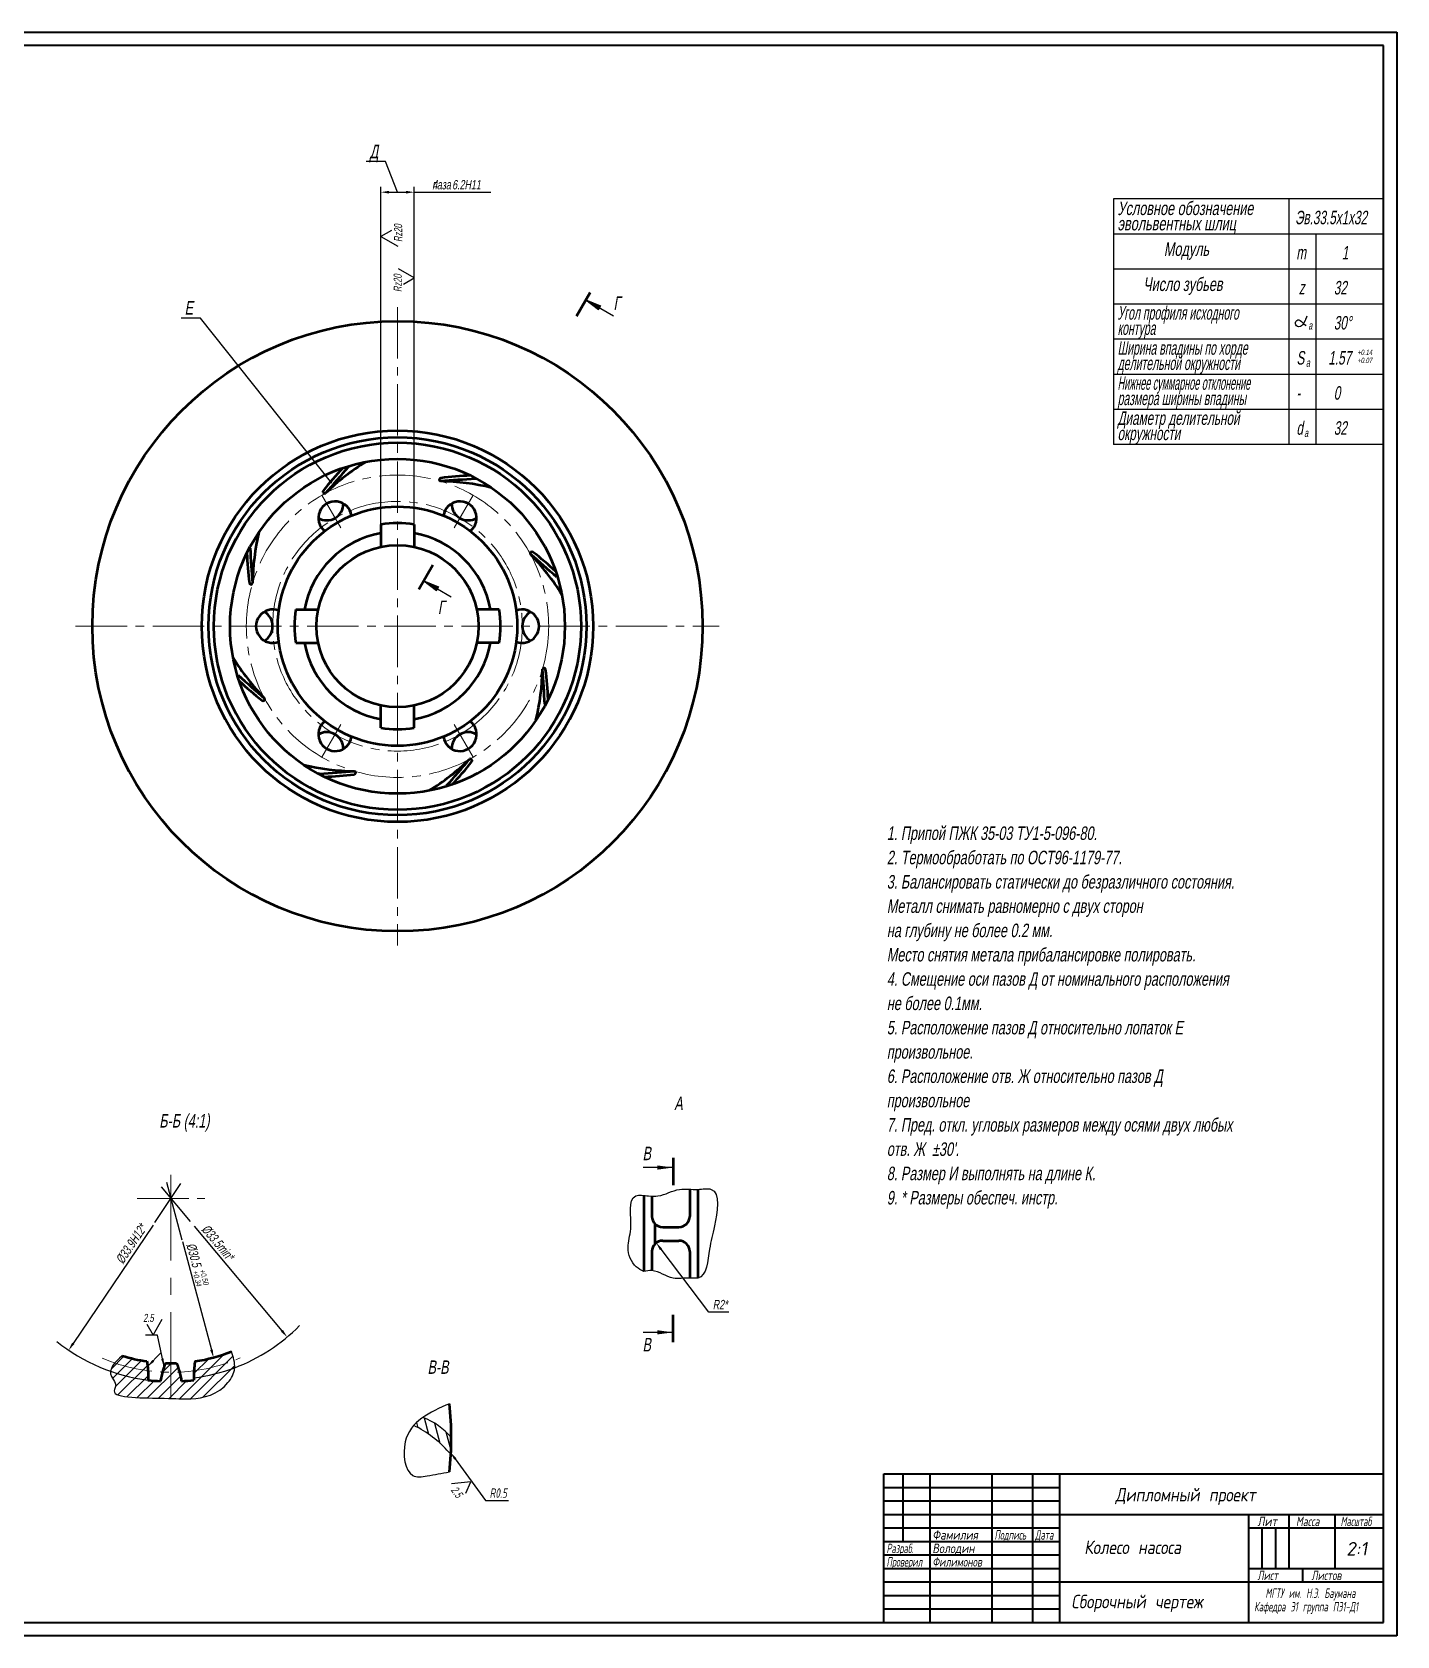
# Model space of a CAD drawing. Header units: millimetres. Extents: x 155 to 2756, y -275 to 1324.
# Drawn here: x 490 to 995, y 730 to 1324 of the extents above; entities that cross this region are included whole.
import ezdxf

# ---------------------------------------------------------------- set-up
doc = ezdxf.new("R2010")
doc.units = ezdxf.units.MM
doc.header["$PDMODE"] = 35
doc.header["$PDSIZE"] = -30
doc.linetypes.add('CENTER', pattern=[50.800000000000004, 31.75, -6.35, 6.35, -6.35])
doc.linetypes.add('CENTER2', pattern=[28.575000000000003, 19.05, -3.175, 3.175, -3.175])
doc.layers.get('0').update_dxf_attribs({"lineweight": 50})
for name, color, linetype, lineweight in [('1', 1, 'CENTER2', 20), ('Layer1', 1, 'CENTER', 20), ('Layer2', 152, 'Continuous', 25), ('Рамка', 52, 'Continuous', 35), ('Текст', 242, 'Continuous', 25)]:
    doc.layers.add(name, color=color, linetype=linetype, lineweight=lineweight)
doc.styles.add('3.5', font='txt.shx', dxfattribs={"width": 0.7, "oblique": 10, "height": 3.5})
doc.styles.add('5', font='txt.shx', dxfattribs={"width": 0.8, "oblique": 10, "height": 5})
doc.styles.add('ST_5', font='w_russin.shx', dxfattribs={"width": 0.7, "oblique": 10, "height": 5})
doc.dimstyles.new('STANDARD(1 1)', dxfattribs={"dimscale": 0, "dimtxt": 3.5, "dimasz": 3, "dimexe": 2, "dimexo": 0, "dimgap": 1, "dimtad": 1, "dimdec": 1, "dimzin": 9, "dimdsep": 46, "dimtxsty": '3.5', "dimcen": 2.5, "dimclrd": 256, "dimclre": 256, "dimclrt": 256, "dimaunit": 1, "dimadec": 0, "dimazin": 0, "dimtfac": 1, "dimtdec": 1, "dimtmove": 0, "dimatfit": 3, "dimfxl": 0, "dimtolj": 1, "dimtzin": 1, "dimarcsym": 0})
doc.dimstyles.new('STANDARD(1 1)$3', dxfattribs={"dimscale": 0, "dimtxt": 3.5, "dimasz": 3, "dimexe": 2, "dimexo": 0, "dimgap": 1, "dimtad": 1, "dimdec": 1, "dimzin": 9, "dimdsep": 46, "dimtxsty": '3.5', "dimcen": 2.5, "dimclrd": 256, "dimclre": 256, "dimclrt": 256, "dimaunit": 1, "dimadec": 0, "dimazin": 0, "dimtfac": 1, "dimtdec": 1, "dimtofl": 0, "dimtmove": 0, "dimatfit": 3, "dimfxl": 0, "dimtolj": 1, "dimtzin": 1, "dimarcsym": 0})
doc.dimstyles.new('STANDARD(1 1)$4', dxfattribs={"dimscale": 0, "dimtxt": 3.5, "dimasz": 3, "dimexe": 2, "dimexo": 0, "dimgap": 1, "dimtad": 1, "dimtoh": 1, "dimdec": 1, "dimzin": 9, "dimdsep": 46, "dimtxsty": '3.5', "dimcen": 2.5, "dimclrd": 256, "dimclre": 256, "dimclrt": 256, "dimaunit": 1, "dimadec": 0, "dimazin": 0, "dimtfac": 1, "dimtdec": 1, "dimtofl": 0, "dimtmove": 0, "dimatfit": 2, "dimfxl": 0, "dimtolj": 1, "dimtzin": 1, "dimarcsym": 0})

# ---------------------------------------------------------------- blocks, each defined once
blk = doc.blocks.new('*D65')
at = {"layer": 'Defpoints', "color": 0}
for p in [(644.3737741120949, 798.5867520892698), (644.6670872751708, 798.1818232209903)]:
    blk.add_point(p, dxfattribs=at)
at = {"layer": 'Layer2', "lineweight": -2}
for p, q in [((644.3737741120949, 798.5867520892698), (644.6670872751708, 798.1818232209903)), ((646.4269662536269, 795.7522500113116), (657.5958778436171, 780.3331850003099)), ((657.5958778436171, 780.3331850003099), (666.1546889427634, 780.3331850003099))]:
    blk.add_line(p, q, dxfattribs=at)
at = {"layer": 'Layer2'}
blk.add_solid([(646.8318951219067, 796.0455631743877), (646.0220373853472, 795.4589368482356), (644.6670872751708, 798.1818232209903)], dxfattribs=at)
at = {"layer": 'Layer2', "insert": (662.3752833931928, 783.0831850003116), "char_height": 3.5, "attachment_point": 5, "style": '3.5'}
blk.add_mtext('\\A1;R0.5', dxfattribs=at)
blk = doc.blocks.new('*D66')
at = {"layer": 'Defpoints', "color": 0}
for p in [(720.8271729349653, 875.748377424307), (723.2464781936335, 872.5629477726936)]:
    blk.add_point(p, dxfattribs=at)
at = {"layer": 'Layer2', "lineweight": -2}
for p, q in [((740.2936959583377, 850.1173664428346), (722.6416518789667, 873.3593051855969)), ((747.7726769004631, 850.1173664428346), (740.2936959583377, 850.1173664428346))]:
    blk.add_line(p, q, dxfattribs=at)
at = {"layer": 'Layer2'}
blk.add_solid([(723.0398305854184, 873.6617183429305), (722.243473172515, 873.0568920282633), (720.8271729349653, 875.748377424307)], dxfattribs=at)
at = {"layer": 'Layer2', "insert": (744.5331864294004, 852.8673664428345), "char_height": 3.5, "attachment_point": 5, "style": '3.5'}
blk.add_mtext('\\A1;{\\Fw_russin.shx;R2*}', dxfattribs=at)
blk = doc.blocks.new('*D67')
at = {"layer": 'Defpoints', "color": 0}
for p in [(498.0660207475985, 943.5609427986033), (584.1500229134953, 840.8694408566151)]:
    blk.add_point(p, dxfattribs=at)
at = {"layer": 'Layer2', "lineweight": -2}
blk.add_line((549.765690057001, 881.8872687394535), (582.2227691336617, 843.1685043329284), dxfattribs=at)
at = {"layer": 'Layer2'}
blk.add_solid([(582.6059463797139, 843.489713296234), (581.8395918876095, 842.8472953696228), (584.1500229134953, 840.8694408566151)], dxfattribs=at)
at = {"layer": 'Layer2', "insert": (558.4565506309848, 875.8004522308408), "char_height": 3.5, "attachment_point": 5, "rotation": 309.97235539769997, "style": '3.5'}
blk.add_mtext('\\A1;{\\Fw_russin.shx;%%c33.5min*}', dxfattribs=at)
blk = doc.blocks.new('*D68')
at = {"layer": 'Defpoints', "color": 0}
for p in [(579.0058674425438, 948.4343460187692), (503.2101762185489, 835.9960376364509)]:
    blk.add_point(p, dxfattribs=at)
at = {"layer": 'Layer2', "lineweight": -2}
blk.add_line((534.4565662827612, 882.3481611561305), (504.8870720420886, 838.48361083075), dxfattribs=at)
at = {"layer": 'Layer2'}
blk.add_solid([(504.4724765097054, 838.7630934680066), (505.3016675744717, 838.2041281934934), (503.2101762185489, 835.9960376364509)], dxfattribs=at)
at = {"layer": 'Layer2', "insert": (526.4155069009864, 875.3395422503587), "char_height": 3.5, "attachment_point": 5, "rotation": 56.01573025357935, "style": '3.5'}
blk.add_mtext('\\A1;{\\Fw_russin.shx;%%c33.9H12*}', dxfattribs=at)
blk = doc.blocks.new('*D69')
at = {"layer": 'Defpoints', "color": 0}
for p in [(525.3412631484229, 951.1423444879899), (556.8747805126702, 833.2880391672307)]:
    blk.add_point(p, dxfattribs=at)
at = {"layer": 'Layer2', "lineweight": -2}
blk.add_line((545.389382156581, 876.2139084558821), (556.0993661512543, 836.1860958554462), dxfattribs=at)
at = {"layer": 'Layer2'}
blk.add_solid([(556.5823755992902, 836.3153315823488), (555.6163567032185, 836.0568601285435), (556.8747805126702, 833.2880391672307)], dxfattribs=at)
at = {"layer": 'Layer2', "insert": (549.5752853002052, 871.2088623866869), "char_height": 3.5, "attachment_point": 5, "rotation": 284.9793829358775, "style": '3.5'}
blk.add_mtext('\\A1;{\\Fw_russin.shx;%%c30.5}', dxfattribs=at)
blk = doc.blocks.new('*D24')
at = {"layer": 'Defpoints', "color": 0}
for p in [(631.2144774844512, 1264.880419557222), (618.8144774844511, 1141.772748205144), (631.2144774844512, 1141.772748205144)]:
    blk.add_point(p, dxfattribs=at)
at = {"layer": 'Layer2', "lineweight": -2}
for p, q in [((618.8144774844511, 1141.772748205144), (618.8144774844511, 1266.880419557222)), ((631.2144774844512, 1141.772748205144), (631.2144774844512, 1266.880419557222)), ((621.8144774844511, 1264.880419557222), (628.2144774844512, 1264.880419557222)), ((631.2144774844512, 1264.880419557222), (659.6188221348255, 1264.880419557222))]:
    blk.add_line(p, q, dxfattribs=at)
at = {"layer": 'Layer2'}
for points in [[(621.8144774844511, 1265.380419557222), (621.8144774844511, 1264.380419557222), (618.8144774844511, 1264.880419557222)], [(628.2144774844512, 1265.380419557222), (628.2144774844512, 1264.380419557222), (631.2144774844512, 1264.880419557222)]]:
    blk.add_solid(points, dxfattribs=at)
at = {"layer": 'Layer2', "insert": (646.9166498096383, 1267.631594842648), "char_height": 3.5, "attachment_point": 5, "style": '3.5'}
blk.add_mtext('\\A1;{\\Fw_russin.shx;4  \\fTahoma|b0|i0|c0|p32;   \\Fw_russin.shx; 6.2H11}', dxfattribs=at)

msp = doc.modelspace()

# ---------------------------------------------------------------- hatches: boundary and pattern name
at = {"layer": 'Layer2'}
h = msp.add_hatch(color=256, dxfattribs=at)
h.paths.add_polyline_path([(699.8642446359995, 1222.05813688309), (700.2566355614299, 1222.737777902365), (694.7913350063213, 1224.98698262336)])
h.paths.add_polyline_path([(699.4718537105693, 1221.378495863816), (699.8642446359995, 1222.05813688309), (694.7913350063211, 1224.986982623361)])
h = msp.add_hatch(color=256, dxfattribs=at)
h.paths.add_polyline_path([(634.7247335411025, 1120.94857704761), (639.7976431707809, 1118.019731307341), (640.1900340962111, 1118.699372326615)])
h.paths.add_polyline_path([(634.7247335411023, 1120.94857704761), (639.4052522453505, 1117.340090288066), (639.7976431707809, 1118.019731307341)])
h = msp.add_hatch(color=256, dxfattribs=at)
h.paths.add_polyline_path([(727.0661328482747, 903.6438829443712), (721.2084413677358, 903.6438829443714), (721.2084413677358, 902.8591010935111)])
h.paths.add_polyline_path([(727.0661328482752, 903.6438829443714), (721.2084413677358, 904.4286647952322), (721.2084413677358, 903.6438829443714)])
h = msp.add_hatch(color=256, dxfattribs=at)
h.paths.add_polyline_path([(727.0661328482747, 842.6065339135898), (721.2084413677358, 842.6065339135896), (721.2084413677358, 843.3913157644497)])
h.paths.add_polyline_path([(727.0661328482752, 842.6065339135896), (721.2084413677358, 841.821752062729), (721.2084413677358, 842.6065339135894)])
h = msp.add_hatch(dxfattribs=at)
h.set_pattern_fill('ANSI31', color=256, scale=0.9, style=0)
h.set_pattern_definition([(45, (464.0301692137646, 612.4618072536132), (-2.020557627240559, 2.02055762724056), [])])
edge = h.paths.add_edge_path()
edge.add_spline(control_points=[(532.1545559585081, 831.8758559936841), (532.3244035097141, 831.2880000297764), (532.4609420731599, 829.956830688546), (532.6363466745233, 827.9036899173502), (532.6417336693282, 826.1793981188428), (532.6056458694566, 825.2165937958598), (532.5851046876417, 824.9530190751984)], knot_values=[0.0830967370561225, 0.0830967370561225, 0.0830967370561225, 0.0830967370561225, 1.913787469174437, 4.136644680501057, 6.291295637893549, 7.091295637893555, 7.091295637893555, 7.091295637893555, 7.091295637893555], degree=3, periodic=0)
edge.add_arc((541.108021830546, 892.2151918276095), 61, 252.798107383762, 261.5597397071086)
edge.add_spline(control_points=[(523.0679059252323, 833.9438076144054), (520.1447099199054, 831.4936916056822), (517.1397908788038, 828.2235996706797), (521.4311538165207, 822.9948060542497), (516.8859800361683, 817.980093136978), (538.4528973458914, 818.555392692278), (549.6895648692523, 817.4221763823621), (560.4121313367382, 819.921148911025), (565.5854447563308, 829.390781838028), (564.196279721119, 833.4053924926557), (563.4829265627659, 835.4669439407885)], knot_values=[2.002673171598861, 2.002673171598861, 2.002673171598861, 2.002673171598861, 11.06252335795938, 13.88954293418852, 18.92941927213563, 39.46171518654899, 51.67825163281975, 70.77176299625837, 77.21390278189936, 84.01390278189945, 84.01390278189945, 84.01390278189945, 84.01390278189945], degree=3, periodic=0)
edge.add_arc((541.108021830546, 892.2151918276095), 67.8, 262.7784289092579, 266.7177583337695)
edge.add_spline(control_points=[(539.0865692467421, 831.2486950490393), (538.7906281566065, 830.6999296503384), (538.3799968013602, 829.4150583360974), (537.7832779166529, 827.4313901747626), (537.4236552157658, 825.745008622705), (537.2611116014732, 824.7953381182106), (537.2252117952489, 824.5264646551341)], knot_values=[0.05038926463198787, 0.05038926463198787, 0.05038926463198787, 0.05038926463198787, 1.913787469174437, 4.136644680501057, 6.291295637893549, 7.091295637893555, 7.091295637893555, 7.091295637893555, 7.091295637893555], degree=3, periodic=0)
edge.add_arc((541.108021830546, 892.2151918276095), 61, 268.100952288746, 271.8990477112605)
edge.add_spline(control_points=[(543.1294744143499, 831.2486950490393), (543.4254155044855, 830.6999296503384), (543.8360468597318, 829.4150583360974), (544.4327657444392, 827.4313901747626), (544.7923884453262, 825.745008622705), (544.9549320596188, 824.7953381182106), (544.990752809762, 824.526460120308)], knot_values=[0.05038926463198787, 0.05038926463198787, 0.05038926463198787, 0.05038926463198787, 1.913787469174437, 4.136644680501057, 6.291295637893549, 7.091295637893555, 7.091295637893555, 7.091295637893555, 7.091295637893555], degree=3, periodic=0)
edge.add_arc((541.108021830546, 892.2151918276095), 67.8, 273.2829775101514, 277.2215710907422)
edge.add_spline(control_points=[(550.0614877025839, 831.8758559936841), (549.8916401513779, 831.2880000297764), (549.7551015879321, 829.956830688546), (549.5796969865687, 827.9036899173502), (549.5743099917636, 826.1793981188428), (549.6103977916355, 825.2165937958598), (549.6309389734502, 824.9530190751984)], knot_values=[0.0830967370561225, 0.0830967370561225, 0.0830967370561225, 0.0830967370561225, 1.913787469174437, 4.136644680501057, 6.291295637893549, 7.091295637893555, 7.091295637893555, 7.091295637893555, 7.091295637893555], degree=3, periodic=0)
edge.add_arc((541.108021830546, 892.2151918276095), 61, 278.4402602928978, 291.5185055788586)
h = msp.add_hatch(dxfattribs=at)
h.set_pattern_fill('ANSI31', color=256, angle=59.99999999999999, style=0)
h.set_pattern_definition([(104.9999999999999, (456.5742069378603, 642.7526374393192), (-3.066814498467791, -0.8217504682005028), [])])
edge = h.paths.add_edge_path()
edge.add_arc((625.1011943479734, 786.9832377611751), 25.88596419113221, 39.96495051852347, 68.80229619930806)
edge.add_spline(control_points=[(634.461227808273, 811.1177134282921), (633.2247950011028, 810.2416203386842), (632.075158560528, 809.2615848172702), (631.0488999513716, 808.1337989656097)], knot_values=[10.75724592675734, 10.75724592675734, 10.75724592675734, 10.75724592675734, 15.29102802970058, 15.29102802970058, 15.29102802970058, 15.29102802970058], degree=3, periodic=0)
edge.add_arc((612.9212708792643, 770.938712787768), 41.37735336573601, 41.27775064067163, 64.01695927760358, ccw=False)
edge.add_arc((644.36442518778, 798.5451729531767), 0.4650851304506841, 221.7037018498166, 351.6026156737963)
edge.add_arc((531.9411683251437, 803.6102812352794), 113.0000000000001, 357.3964416289838, 360.0000000000004)

# ---------------------------------------------------------------- linework, layer by layer
for p, q in [((691.3001029970903, 1218.939991402362), (696.3744352239605, 1227.728992633785)), ((618.8144774844511, 1141.772748205144), (618.8144774844511, 1133.4822625286)), ((631.2144774844512, 1141.772748205144), (631.2144774844512, 1133.4822625286)), ((638.049471642951, 1126.707192361872), (632.8753153844646, 1117.745290835873)), ((587.3716494822938, 1110.329920202987), (595.6621351588378, 1110.329920202987)), ((662.6573054866085, 1110.329920202987), (654.3668198100645, 1110.329920202987)), ((587.3716494822938, 1097.929920202987), (595.6621351588378, 1097.929920202987)), ((662.6573054866085, 1097.929920202987), (654.3668198100645, 1097.929920202987)), ((618.8144774844511, 1066.487092200829), (618.8144774844511, 1074.777577877373)), ((631.2144774844512, 1066.487092200829), (631.2144774844512, 1074.777577877373)), ((727.066132848275, 907.2642788606186), (727.066132848275, 897.1156144068782)), ((716.246478193634, 893.3151322623066), (716.246478193634, 865.1358937509249)), ((719.246478193634, 893.0420676662225), (719.246478193634, 885.5629477726934)), ((733.246478193634, 895.6336771115434), (733.246478193634, 885.5629477726934)), ((736.246478193634, 895.5702326782352), (736.246478193634, 862.7131116964724)), ((720.4180510688877, 875.3913748974396), (720.4180510688877, 882.7345206479472)), ((723.246478193634, 881.5629477726934), (729.246478193634, 881.5629477726934)), ((723.246478193634, 876.5629477726934), (729.2464781936337, 876.5629477726934)), ((719.246478193634, 872.5629477726934), (719.246478193634, 865.4557325515129)), ((733.2464781936337, 872.5629477726934), (733.2464781936337, 862.7131116964724)), ((727.066132848275, 838.9861379973427), (727.066132848275, 849.1348024510826))]:
    msp.add_line(p, q)
for radius in [113, 72.48037785179679, 70, 68, 62.00000000000011, 44.33156629665677, 30]:
    msp.add_circle((625.0144774844512, 1104.129920202987), radius)
for centre, radius, start, end in [((658.5739563275183, 1091.143072132156), 86.61646140169631, 121.4618370240411, 134.0986959062225), ((677.9685911649067, 1093.152295490991), 101, 136.4611837860487, 142.7861917299716), ((2123.286017738717, -161.6915625624279), 2013.68136868455, 138.8575246540605, 139.2279337729249), ((606.3237239227201, 1163.497378711302), 0.6, 327.7586438864704, 353.6259031240636), ((641.0944669162834, 1158.397718572482), 0.6, 97.78619172996403, 253.4950157293271), ((789.3814894220181, -850.379000204653), 2013.68136868455, 93.85752465406259, 94.22793377292655), ((654.6963374844513, 1058.92335445264), 101, 91.46118378604335, 97.78619172997051), ((653.7772513885056, 1159.325411285015), 0.6, 282.7586438864722, 308.6259031240656), ((598.0116188259735, 1153.873317998778), 0.6, 142.7861917299612, 298.495015729326), ((639.5615242103463, 1071.216696802843), 86.61646140169631, 76.46183702404068, 89.09869590621801), ((601.8941970184012, 1144.175420655427), 6.186486459534308, 8.339882448535294, 231.6601175514664), ((598.8009537886342, 1149.533075089553), 6.186486459534308, 240.0000000000027, 0), ((648.1347579505011, 1144.175420655427), 6.186486459534308, 308.3398824485336, 171.6601175514647), ((651.2280011802682, 1149.533075089553), 6.186486459534308, 180, 299.9999999999973), ((625.0144774844512, 1104.129920202987), 38.14999999999998, 80.64701363736198, 99.35298636263802), ((657.9277008845943, 1118.676966928882), 86.61646140169631, 166.4618370240407, 179.0986959062179), ((625.0144774844512, 1104.129920202987), 35, 100.2033833379812, 169.7966166620177), ((625.0144774844512, 1104.129920202987), 35, 10.20338333798232, 79.79661666201883), ((670.2210432347977, 1133.811780202987), 101, 181.4611837860499, 187.7861917299641), ((569.8189864024234, 1132.892694107041), 0.6, 12.75864388646579, 38.62590312407076), ((2579.523397892091, 1268.496932140556), 2013.68136868455, 183.8575246540565, 184.2279337729265), ((674.7578752802422, 1131.132778861464), 0.6, 52.78619172996248, 208.4950157293229), ((612.0276294136202, 1070.57044135992), 86.61646140169631, 31.46183702403892, 44.09869590621779), ((-640.8070052809651, -394.1416200512772), 2013.68136868455, 48.85752465406477, 49.22793377293412), ((614.0368527724554, 1051.175806522531), 101, 46.46118378604876, 52.78619172997553), ((570.7466791149559, 1120.209909634819), 0.6, 187.7861917299641, 343.495015729319), ((684.381935992767, 1122.820673764718), 0.6, 237.7586438864705, 263.6259031240635), ((578.7739165523515, 1104.129920202987), 6.186486459534308, 68.33988244853676, 291.6601175514633), ((572.5874300928172, 1104.129920202987), 6.186486459534308, 299.9999999999973, 60.00000000000272), ((625.0144774844512, 1104.129920202987), 38.14999999999998, 170.6470136373695, 189.3529863626305), ((625.0144774844512, 1104.129920202987), 38.14999999999998, 350.6470136373695, 9.352986362630542), ((671.2550384165509, 1104.129920202987), 6.186486459534308, 248.3398824485368, 111.6601175514632), ((677.4415248760852, 1104.129920202987), 6.186486459534308, 119.9999999999973, 240.0000000000027), ((625.0144774844512, 1104.129920202987), 35, 190.2033833379823, 259.7966166620188), ((625.0144774844512, 1104.129920202987), 35, 280.2033833379812, 349.7966166620177), ((638.0013255552822, 1137.689399046054), 86.61646140169631, 211.4618370240389, 224.0986959062178), ((592.101254084308, 1089.582873477091), 86.61646140169631, 346.4618370240406, 359.0986959062179), ((679.2822758539464, 1088.049930771154), 0.6, 7.786191729964052, 163.495015729319), ((-1329.494442923188, 939.7629082654184), 2013.68136868455, 3.857524654056528, 4.227933772926548), ((579.8079117341047, 1074.448060202986), 101, 1.461183786049867, 7.786191729976958), ((565.6470189761353, 1085.439166641255), 0.6, 57.75864388647045, 83.62590312406358), ((1890.835960249866, 2602.401460457252), 2013.68136868455, 228.8575246540647, 229.2279337729341), ((635.9921021964469, 1157.084033883442), 101, 226.4611837860488, 232.7861917299755), ((575.2710796886604, 1077.127061544509), 0.6, 232.7861917299625, 28.49501572932287), ((680.2099685664789, 1075.367146298932), 0.6, 192.7586438864658, 218.6259031240708), ((601.8941970184012, 1064.084419750546), 6.186486459534308, 128.3398824485336, 351.6601175514647), ((598.8009537886342, 1058.726765316421), 6.186486459534308, 0, 119.9999999999973), ((625.0144774844512, 1104.129920202987), 38.14999999999998, 260.647013637362, 279.352986362638), ((648.1347579505011, 1064.084419750546), 6.186486459534308, 188.3398824485353, 51.66011755146644), ((651.2280011802682, 1058.726765316421), 6.186486459534308, 60.00000000000272, 180), ((610.467430758556, 1137.04314360313), 86.61646140169631, 256.4618370240407, 269.098695906218), ((591.454998641384, 1117.116768273818), 86.61646140169631, 301.4618370240411, 314.0986959062225), ((-873.2570627698133, 2369.951402968402), 2013.68136868455, 318.8575246540605, 319.227933772925), ((572.0603638039956, 1115.107544914982), 101, 316.4611837860488, 322.7861917299716), ((652.0173361429288, 1054.386522407196), 0.6, 322.7861917299612, 118.495015729326), ((596.2517035803969, 1048.934429120959), 0.6, 102.7586438864722, 128.6259031240657), ((460.6474655468833, 3058.638840610626), 2013.68136868455, 273.8575246540626, 274.2279337729265), ((595.332617484451, 1149.336485953333), 101, 271.4611837860433, 277.7861917299705), ((608.9344880526191, 1049.862121833492), 0.6, 277.7861917299641, 73.49501572932714), ((643.7052310461822, 1044.762461694671), 0.6, 147.7586438864705, 173.6259031240635), ((723.246478193634, 885.5629477726934), 4, 180, 270), ((729.246478193634, 885.5629477726934), 4, 270, 0), ((723.246478193634, 872.5629477726934), 4, 90, 180), ((729.2464781936337, 872.5629477726934), 4, 0, 90), ((541.108021830546, 892.2151918276095), 61, 252.798107383762, 261.5597397071086), ((541.108021830546, 892.2151918276095), 61, 278.4402602928978, 291.5185055788586), ((541.108021830546, 892.2151918276095), 61, 268.100952288746, 271.8990477112605), ((541.108021830546, 892.2151918276095), 67.8, 262.7784289092579, 266.7177583337695), ((541.108021830546, 892.2151918276095), 67.8, 273.2829775101514, 277.2215710907422), ((531.941168325144, 803.6102812352801), 113, 353.5419065695187, 6.388371784532416)]:
    msp.add_arc(centre, radius, start, end)
for points, knots in [([(532.1545559585081, 831.8758559936841), (532.3244035097141, 831.2880000297764), (532.4609420731599, 829.956830688546), (532.6363466745233, 827.9036899173502), (532.6417336693282, 826.1793981188428), (532.6056458694566, 825.2165937958598), (532.5851046876417, 824.9530190751984)], [0.0830967370561225, 0.0830967370561225, 0.0830967370561225, 0.0830967370561225, 1.913787469174437, 4.136644680501057, 6.291295637893549, 7.091295637893555, 7.091295637893555, 7.091295637893555, 7.091295637893555]), ([(550.0614877025839, 831.8758559936841), (549.8916401513779, 831.2880000297764), (549.7551015879321, 829.956830688546), (549.5796969865687, 827.9036899173502), (549.5743099917636, 826.1793981188428), (549.6103977916355, 825.2165937958598), (549.6309389734502, 824.9530190751984)], [0.0830967370561225, 0.0830967370561225, 0.0830967370561225, 0.0830967370561225, 1.913787469174437, 4.136644680501057, 6.291295637893549, 7.091295637893555, 7.091295637893555, 7.091295637893555, 7.091295637893555]), ([(539.0865692467421, 831.2486950490393), (538.7906281566065, 830.6999296503384), (538.3799968013602, 829.4150583360974), (537.7832779166529, 827.4313901747626), (537.4236552157658, 825.745008622705), (537.2611116014732, 824.7953381182106), (537.2252117952489, 824.5264646551341)], [0.05038926463198787, 0.05038926463198787, 0.05038926463198787, 0.05038926463198787, 1.913787469174437, 4.136644680501057, 6.291295637893549, 7.091295637893555, 7.091295637893555, 7.091295637893555, 7.091295637893555]), ([(543.1294744143499, 831.2486950490393), (543.4254155044855, 830.6999296503384), (543.8360468597318, 829.4150583360974), (544.4327657444392, 827.4313901747626), (544.7923884453262, 825.745008622705), (544.9549320596188, 824.7953381182106), (544.990752809762, 824.526460120308)], [0.05038926463198787, 0.05038926463198787, 0.05038926463198787, 0.05038926463198787, 1.913787469174437, 4.136644680501057, 6.291295637893549, 7.091295637893555, 7.091295637893555, 7.091295637893555, 7.091295637893555])]:
    msp.add_open_spline(points, degree=3, knots=knots)
at = {"layer": '1'}
for p, q in [((625.0144774844509, 1222.340914197503), (625.0144774844509, 985.9189262084701)), ((604.0027190662549, 1140.523353339666), (597.0144774844512, 1152.627342814915)), ((653.0144774844512, 1152.627342814915), (646.0262359026474, 1140.523353339666)), ((505.8088739480509, 1104.129920202987), (744.2200810208515, 1104.129920202987)), ((604.0027190662552, 1067.736487066308), (597.0144774844512, 1055.632497591058)), ((653.0144774844512, 1055.632497591058), (646.0262359026474, 1067.736487066308)), ((528.6397867911755, 892.2151918276095), (553.6508730391533, 892.2151918276095))]:
    msp.add_line(p, q, dxfattribs=at)
for radius in [56, 46.24056093209981]:
    msp.add_circle((625.0144774844512, 1104.129920202987), radius, dxfattribs=at)
msp.add_arc((541.108021830546, 892.2151918276093), 64.3994583594495, 246.7070376738588, 293.4400291525366, dxfattribs=at)
at = {"layer": 'Layer1'}
msp.add_line((541.108021830546, 900.9440987959051), (541.108021830546, 815.0368607537484), dxfattribs=at)
at = {"layer": 'Layer2'}
for p, q in [((620.5662817497714, 1276.28901210737), (613.4244084174816, 1276.28901210737)), ((625.0144774844512, 1264.880419557222), (620.5662817497714, 1276.28901210737)), ((890.2001988284651, 1262.370036641535), (890.2001988284651, 1171.437369244169)), ((990.2001988284651, 1262.370036641535), (890.2001988284651, 1262.370036641535)), ((955.2001988284651, 1262.370036641535), (955.2001988284651, 1171.437369244169)), ((622.7862768268124, 1250.741058708961), (618.8144774844513, 1248.447939289482)), ((618.8144774844513, 1248.447939289482), (625.0874109719148, 1244.826259451886)), ((990.2001988284651, 1249.379655584768), (890.2001988284651, 1249.379655584768)), ((965.2001988284651, 1249.379655584768), (965.2001988284651, 1171.437369244169)), ((631.2144774844512, 1233.104097507746), (625.3684523290685, 1236.479301704896)), ((990.2001988284651, 1236.389274528002), (890.2001988284651, 1236.389274528002)), ((627.24267814209, 1230.810978088267), (631.2144774844512, 1233.104097507746)), ((694.7913350063211, 1224.98698262336), (700.2566355614299, 1222.737777902365)), ((694.7913350063211, 1224.98698262336), (699.4718537105693, 1221.378495863816)), ((694.7913350063211, 1224.98698262336), (705.0706882864638, 1219.052195239974)), ((552.0151792592287, 1218.241616484806), (544.8733059269389, 1218.241616484806)), ((600.7404048752351, 1157.091440115389), (552.0151792592287, 1218.241616484806)), ((699.4718537105693, 1221.378495863816), (699.8642446359995, 1222.05813688309)), ((700.2566355614299, 1222.737777902365), (699.8642446359995, 1222.05813688309)), ((990.2001988284651, 1223.398893471235), (890.2001988284651, 1223.398893471235)), ((990.2001988284651, 1210.408512414469), (890.2001988284651, 1210.408512414469)), ((990.2001988284651, 1197.418131357702), (890.2001988284651, 1197.418131357702)), ((990.2001988284651, 1184.427750300935), (890.2001988284651, 1184.427750300935)), ((990.2001988284651, 1171.437369244169), (890.2001988284651, 1171.437369244169)), ((634.7247335411023, 1120.94857704761), (639.4052522453505, 1117.340090288066)), ((634.7247335411023, 1120.94857704761), (640.1900340962111, 1118.699372326615)), ((634.7247335411025, 1120.94857704761), (644.9505511465886, 1115.044698500399)), ((639.4052522453505, 1117.340090288066), (639.7976431707809, 1118.019731307341)), ((640.1900340962111, 1118.699372326615), (639.7976431707809, 1118.019731307341)), ((727.066132848275, 903.6438829443714), (716.057093355829, 903.6438829443714)), ((535.104663802163, 883.309574497332), (544.8007078669873, 897.6930674775251)), ((545.2319376146502, 876.802346367878), (539.5338412091969, 898.0985812838348)), ((548.2981124115763, 883.637974431954), (537.5474193204591, 896.4627129741589)), ((532.2306288297791, 845.5793137810606), (534.5237482492585, 841.6075144386994)), ((534.5237482492585, 841.6075144386994), (537.8989524464077, 847.453539594082)), ((727.066132848275, 842.6065339135894), (716.057093355829, 842.6065339135894)), ((652.2216846304075, 787.2263981438014), (645.0204487014128, 786.446359376082)), ((650.3696246623881, 783.0307503317422), (652.2216846304075, 787.2263981438014))]:
    msp.add_line(p, q, dxfattribs=at)
for centre, radius, start, end in [((541.1080218305465, 892.2151918276086), 66.99999999999895, 290.631099827467, 315.3154937663305), ((541.1080218305465, 892.2151918276104), 67.80000000000102, 231.4096672409362, 262.7784289092579), ((541.108021830546, 892.2151918276095), 67, 277.2758435842643, 290.631099827467), ((612.9212708792641, 770.938712787768), 41.377353365736, 41.28721958254611, 64.01695927760152), ((625.1011943479734, 786.9832377611751), 25.88596419113225, 39.96495051852449, 68.80229619931268), ((644.36442518778, 798.5451729531767), 0.4650851304506845, 220.861268374195, 3.238074531576937)]:
    msp.add_arc(centre, radius, start, end, dxfattribs=at)
for points in [[(961.8464079287432, 1218.94716521315), (961.1900847474235, 1217.414856332017), (958.7459438512578, 1214.970715435851), (957.586866624828, 1216.129792662281), (958.4553173504892, 1217.570152606861), (960.2369493232063, 1216.627577526192), (961.4509790740076, 1215.413547775391)], [(716.246478193634, 865.1358937509249), (719.246478193634, 865.4557325515129), (727.1780314444152, 862.7131116964724), (733.2464781936337, 862.7131116964724), (736.246478193634, 862.7131116964724), (740.5987127301289, 873.3788619001816), (742.428803915361, 882.0130417492528), (741.2101040657788, 895.5702326782352), (736.246478193634, 895.5702326782352), (729.5178448565368, 895.5702326782352), (721.485770379136, 893.1323465001119), (718.0289285875699, 893.1323465001119), (713.2503529614603, 893.1323465001119), (711.4202594148508, 880.9429156094943), (710.4106099549892, 874.0016828203088), (713.4521798973731, 866.8339173853487), (716.246478193634, 865.1358937509249)]]:
    msp.add_spline(points, degree=3, dxfattribs=at)
for points, knots in [([(523.0679059252323, 833.9438076144054), (520.1447099199054, 831.4936916056822), (517.1397908788038, 828.2235996706797), (521.4311538165207, 822.9948060542497), (516.8859800361683, 817.980093136978), (538.4528973458914, 818.555392692278), (549.6895648692523, 817.4221763823621), (560.4121313367382, 819.921148911025), (565.5854447563308, 829.390781838028), (564.196279721119, 833.4053924926557), (563.4829265627659, 835.4669439407885)], [2.002673171598861, 2.002673171598861, 2.002673171598861, 2.002673171598861, 11.06252335795938, 13.88954293418852, 18.92941927213563, 39.46171518654899, 51.67825163281975, 70.77176299625837, 77.21390278189936, 84.01390278189945, 84.01390278189945, 84.01390278189945, 84.01390278189945]), ([(644.2394972417749, 816.1834798152822), (636.947847762608, 813.0013106050178), (625.3670564303434, 807.9473049629037), (628.1695454238857, 788.1501170663646), (636.5885894705914, 789.5432072196397), (641.4809039754505, 790.4519052749338), (644.2241141242605, 790.9004392743175)], [0, 0, 0, 0, 22.9196888059113, 36.40165839294131, 43.01865216825215, 51.75731682229714, 51.75731682229714, 51.75731682229714, 51.75731682229714])]:
    msp.add_open_spline(points, degree=3, knots=knots, dxfattribs=at)
at = {"layer": 'Рамка'}
for p, q in [((155.2001988284653, 1324.176559495892), (995.2001988284653, 1324.176559495892)), ((990.2001988284651, 1319.176559495892), (175.2001988284653, 1319.176559495892)), ((990.2001988284651, 735.1765594958918), (990.2001988284651, 1319.176559495892)), ((995.2001988284653, 1324.176559495892), (995.2001988284651, 730.1765594958918)), ((805.2001988284651, 735.1765594958918), (805.2001988284651, 790.1765594958918)), ((805.2001988284651, 790.1765594958918), (990.2001988284651, 790.1765594958918)), ((812.2001988284651, 790.1765594958918), (812.2001988284651, 765.1765594958918)), ((822.2001988284651, 790.1765594958918), (822.2001988284651, 735.1765594958918)), ((845.2001988284651, 790.1765594958918), (845.2001988284651, 735.1765594958918)), ((860.2001988284651, 790.1765594958918), (860.2001988284651, 735.1765594958918)), ((870.2001988284651, 790.1765594958918), (870.2001988284651, 735.1765594958918)), ((805.2001988284651, 785.1765594958918), (870.2001988284651, 785.1765594958918)), ((805.2001988284651, 780.1765594958918), (870.2001988284651, 780.1765594958918)), ((805.2001988284651, 775.1765594958918), (990.2001988284651, 775.1765594958918)), ((940.2001988284651, 775.1765594958918), (940.2001988284651, 735.1765594958918)), ((955.2001988284651, 775.1765594958918), (955.2001988284651, 755.1765594958918)), ((972.2001988284651, 775.1765594958918), (972.2001988284651, 755.1765594958918)), ((805.2001988284651, 770.1765594958918), (870.2001988284651, 770.1765594958918)), ((940.2001988284651, 770.1765594958918), (990.2001988284651, 770.1765594958918)), ((945.2001988284651, 770.1765594958918), (945.2001988284651, 755.1765594958918)), ((950.2001988284651, 770.1765594958918), (950.2001988284651, 755.1765594958918)), ((805.2001988284651, 765.1765594958918), (870.2001988284651, 765.1765594958918)), ((805.2001988284651, 760.1765594958918), (870.2001988284651, 760.1765594958918)), ((805.2001988284651, 755.1765594958918), (870.2001988284651, 755.1765594958918)), ((940.2001988284651, 755.1765594958918), (990.2001988284651, 755.1765594958918)), ((960.2001988284651, 755.1765594958918), (960.2001988284651, 750.1765594958918)), ((805.2001988284651, 750.1765594958918), (990.2001988284651, 750.1765594958918)), ((805.2001988284651, 745.1765594958918), (870.2001988284651, 745.1765594958918)), ((805.2001988284651, 740.1765594958918), (870.2001988284651, 740.1765594958918)), ((175.2001988284653, 735.1765594958918), (990.2001988284651, 735.1765594958918)), ((995.2001988284651, 730.1765594958918), (155.2001988284653, 730.1765594958918))]:
    msp.add_line(p, q, dxfattribs=at)

# ---------------------------------------------------------------- texts
at = {"layer": 'Layer2', "style": 'ST_5', "oblique": 10}
for s, height, width, p in [('Д', 5, 0.7, (614.7165657935975, 1277.435523461168)), ('паза', 3.5, 0.7, (637.8571913711021, 1265.917999242532)), ('Условное обозначение', 5, 0.7, (891.740307180472, 1256.406833650709)), ('эвольвентных шлиц', 5, 0.7, (891.740307180472, 1250.742915600961)), ('Эв.33.5х1х32', 5, 0.65, (957.4463370551252, 1252.983749345732)), ('Модуль', 5, 0.7, (908.8897267796337, 1241.273345240347)), ('m', 5, 0.65, (957.9264494371505, 1239.993368288965)), ('1', 5, 0.65, (974.7961430915602, 1239.993368288965)), ('Число зубьев', 5, 0.7, (901.2337398265836, 1228.282964183581)), ('z', 5, 0.65, (958.8529349346986, 1227.002987232198)), ('32', 5, 0.65, (971.8215724345355, 1227.002987232198)), ('Е', 5, 0.7, (546.1654633030548, 1219.543287671716)), ('Г', 5, 0.7, (705.0369197885714, 1221.278978749097)), ('Угол профиля исходного', 5, 0.58, (891.740307180472, 1217.673474310389)), ('30%%d', 5, 0.65, (971.8215724345355, 1214.012606175432)), ('контура', 5, 0.58, (891.740307180472, 1212.009556260641)), ('a', 3, 0.65, (962.3705083760774, 1214.009220804238)), ('Ширина впадины по хорде', 5, 0.58, (891.740307180472, 1204.683093253622)), ('S', 5, 0.65, (957.9915564320086, 1201.022225118665)), ('1.57', 5, 0.65, (969.797326748605, 1201.022225118665)), ('+0.14', 2, 0.65, (980.5515628304856, 1204.567893793029)), ('делительной окружности', 5, 0.58, (891.740307180472, 1199.019175203875)), ('a', 3, 0.65, (961.5091298733873, 1200.230822961313)), ('+0.07', 2, 0.65, (980.5515628304856, 1201.594112114432)), ('Нижнее суммарное отклонение', 5, 0.5, (891.740307180472, 1191.692712196856)), ('размера ширины впадины', 5, 0.58, (891.740307180472, 1186.028794147108)), ('-', 5, 0.65, (957.9915564320086, 1188.031844061898)), ('0', 5, 0.65, (971.8215724345355, 1188.031844061898)), ('Диаметр делительной', 5, 0.65, (891.740307180472, 1178.702331140089)), ('окружности', 5, 0.65, (891.740307180472, 1173.038413090341)), ('d', 5, 0.65, (957.9915564320086, 1175.041463005132)), ('a', 3, 0.65, (960.8649401430353, 1174.250060847779)), ('32', 5, 0.65, (971.8215724345355, 1175.041463005132)), ('Г', 5, 0.7, (640.0098473788557, 1108.648785468008)), ('1. Припой ПЖК 35-03 ТУ1-5-096-80.', 5, 0.7, (806.2683869017965, 1024.969631027748)), ('2. Термообработать по ОСТ96-1179-77.', 5, 0.7, (806.2683869017965, 1015.969631027748)), ('3. Балансировать статически до безразличного состояния.', 5, 0.7, (806.2683869017965, 1006.969631027748)), ('Металл снимать равномерно с двух сторон ', 5, 0.7, (806.2683869017965, 997.9696310277482)), ('на глубину не более 0.2 мм.', 5, 0.7, (806.2683869017965, 988.9696310277482)), ('Место снятия метала прибалансировке полировать.', 5, 0.7, (806.2683869017965, 979.9696310277482)), ('4. Смещение оси пазов Д от номинального расположения', 5, 0.7, (806.2683869017965, 970.9696310277482)), ('не более 0.1мм.', 5, 0.7, (806.2683869017965, 961.9696310277482)), ('5. Расположение пазов Д относительно лопаток Е', 5, 0.7, (806.2683869017965, 952.9696310277482)), ('произвольное.', 5, 0.7, (806.2683869017965, 943.9696310277482)), ('6. Расположение отв. Ж относительно пазов Д', 5, 0.7, (806.2683869017965, 934.9696310277482)), ('А', 5, 0.7, (727.526902486821, 924.9022361958546)), ('произвольное', 5, 0.7, (806.2683869017965, 925.9696310277482)), ('Б-Б (4:1)', 5, 0.7, (536.7866026571323, 918.4493534841613)), ('7. Пред. откл. угловых размеров между осями двух любых', 5, 0.7, (806.2683869017965, 916.9696310277482)), ('В', 5, 0.7, (715.7837668139593, 906.3585673300418)), ("отв. Ж  %%P30'.", 5, 0.7, (806.2683869017965, 907.9696310277482)), ('8. Размер И выполнять на длине К. ', 5, 0.7, (806.2683869017965, 898.9696310277482)), ('9. * Размеры обеспеч. инстр.', 5, 0.7, (806.2683869017965, 889.9696310277482)), ('2.5', 3, 0.7, (530.8033424382033, 846.4359332207669)), ('В', 5, 0.7, (715.7837668139593, 835.53140862957)), ('В-В', 5, 0.7, (636.1460006668572, 827.2185759963095))]:
    msp.add_text(s, height=height, dxfattribs=dict(at, width=width)).set_placement(p)
at = {"layer": 'Layer2', "style": 'ST_5', "oblique": 10, "width": 0.7}
for s, height, rotation, p in [('Rz20', 3, 90, (626.748904038398, 1246.469692972926)), ('Rz20', 3, 90, (626.5916517562391, 1227.914640613967)), ('+0.34', 2, 284.9793829358791, (549.0615394232482, 865.2501191352849)), ('+0.50', 2, 284.9793829358791, (551.7025168376917, 865.7142823870377)), ('2.5', 3, 306.182182096797, (644.6495933272599, 784.1390017446101))]:
    msp.add_text(s, height=height, rotation=rotation, dxfattribs=at).set_placement(p)
at = {"layer": 'Текст', "style": '5', "oblique": 10}
for s, height, width, p in [('Дипломный проект', 5, 0.8, (890.9456630959385, 779.975593143979)), ('Лит', 3.5, 0.8, (943.5132473479393, 770.845218435682)), ('Масса', 3.5, 0.7, (957.8497451984072, 770.845218435682)), ('Масштаб', 3.5, 0.6, (974.3393587641153, 770.845218435682)), ('Фамилия', 3.5, 0.8, (823.1479137316569, 765.845218435682)), ('Подпись', 3.5, 0.58, (846.1479137316569, 765.845218435682)), ('Дата', 3.5, 0.58, (861.1479137316569, 765.845218435682)), ('Разраб.', 3.5, 0.6, (806.1479137316569, 760.845218435682)), ('Володин', 3.5, 0.8, (823.1479137316569, 760.845218435682)), ('Колесо насоса', 5, 0.8, (879.3819847657896, 760.5007566430254)), ('Проверил', 3.5, 0.55, (806.1479137316569, 755.845218435682)), ('Филимонов', 3.5, 0.7, (823.1479137316569, 755.845218435682)), ('Лист', 3.5, 0.7, (943.5132473479393, 750.845218435682)), ('Листов', 3.5, 0.7, (963.5132473479393, 750.845218435682)), ('Сборочный чертеж', 5, 0.8, (874.6002491967911, 740.3985719424115)), ('Кафедра Э1 группа ПЭ1-Д1', 3.5, 0.55, (942.3262545942466, 739.2523740667998)), ('МГТУ им. Н.Э. Баумана ', 3.5, 0.55, (946.4942956093741, 744.2523740667998))]:
    msp.add_text(s, height=height, dxfattribs=dict(at, width=width)).set_placement(p)
msp.add_text('2:1', height=5, dxfattribs=at).set_placement((976.4398240366304, 759.950275166161))

# ---------------------------------------------------------------- dimensions: what is measured, and where the dimension line sits
at = {"layer": 'Layer2'}
dim = msp.add_linear_dim(base=(631.2144774844512, 1264.880419557222), p1=(618.8144774844511, 1141.772748205144), p2=(631.2144774844512, 1141.772748205144), text='{\\Fw_russin.shx;4  \\fTahoma|b0|i0|c0|p32;   \\Fw_russin.shx; 6.2H11}', dimstyle='STANDARD(1 1)', override={"dimscale": 1}, dxfattribs=at)
dim.commit()
dim.dimension.update_dxf_attribs({"geometry": '*D24', "text_midpoint": (646.9166498096383, 1267.631594842648)})
for p1, p2, text, override, picture, middle in [((525.3412631484229, 951.1423444879899), (556.8747805126702, 833.2880391672307), '{\\Fw_russin.shx;%%c30.5}', {"dimscale": 1, "dimtmove": 1}, '*D69', (546.9187333360078, 870.4980658887223)), ((579.0058674425438, 948.4343460187692), (503.2101762185489, 835.9960376364509), '{\\Fw_russin.shx;%%c33.9H12*}', {"dimscale": 1, "dimtmove": 1}, '*D68', (528.6957823290938, 873.8023877454474)), ((498.0660207475985, 943.5609427986033), (584.1500229134953, 840.8694408566151), '{\\Fw_russin.shx;%%c33.5min*}', {"dimscale": 1, "dimcen": 0, "dimtmove": 1}, '*D67', (556.3490757776977, 874.0338029326601))]:
    dim = msp.add_diameter_dim_2p(p1=p1, p2=p2, text=text, dimstyle='STANDARD(1 1)$3', override=override, dxfattribs=at)
    dim.commit()
    dim.dimension.update_dxf_attribs({"geometry": picture, "text_midpoint": middle, "dimtype": 163})
dim = msp.add_radius_dim(center=(723.2464781936335, 872.5629477726936), mpoint=(720.8271729349653, 875.748377424307), text='{\\Fw_russin.shx;R2*}', dimstyle='STANDARD(1 1)$4', override={"dimscale": 1, "dimtmove": 1}, dxfattribs=at)
dim.commit()
dim.dimension.update_dxf_attribs({"geometry": '*D66', "text_midpoint": (740.2936959583377, 850.1173664428345), "dimtype": 164})
dim = msp.add_radius_dim(center=(644.3737741120949, 798.5867520892698), mpoint=(644.6670872751708, 798.1818232209903), dimstyle='STANDARD(1 1)$4', override={"dimscale": 1, "dimcen": 0, "dimtofl": 1}, dxfattribs=at)
dim.commit()
dim.dimension.update_dxf_attribs({"geometry": '*D65', "text_midpoint": (662.3752833931928, 780.3331850003116), "dimtype": 164})

# ---------------------------------------------------------------- leaders
for points in [[(538.5442226444279, 829.917312609181), (536.1532774739376, 841.6075144386994), (531.712964453603, 841.6075144386994)], [(532.4588876796511, 829.917312609181), (537.4818727814302, 835.1115280455217)]]:
    msp.add_leader(points, dimstyle='STANDARD(1 1)', override={"dimscale": 1, "dimtad": 0}, dxfattribs=at)

doc.saveas('drawing.dxf')
